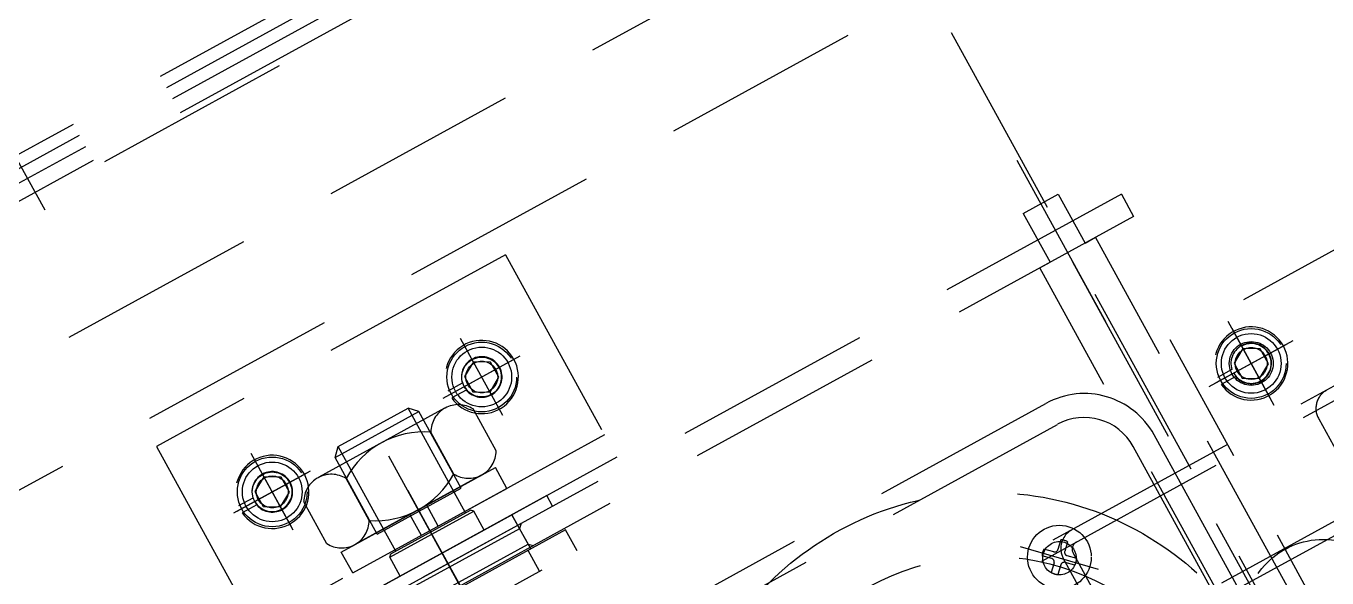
# Model space of a CAD drawing. Header units: millimetres. Extents: x 75184266 to 76346726, y -35850126 to -33679385.
# Drawn here: x 75327836.3 to 75327999.7, y -34896430.3 to -34896360.9 of the extents above; entities that cross this region are included whole.
import ezdxf

# ---------------------------------------------------------------- set-up
doc = ezdxf.new("R2010")
doc.units = ezdxf.units.MM
doc.header["$LTSCALE"] = 50
doc.header["$MEASUREMENT"] = 0
doc.linetypes.add('XR-지하3층$0$생활체육시설(최종)$0$HIDDENX2', pattern=[0.75, 0.5, -0.25])
doc.layers.add('건축', color=8, linetype='CONTINUOUS', plot=False)

msp = doc.modelspace()

# ---------------------------------------------------------------- linework, layer by layer
at = {"layer": '건축', "linetype": 'XR-지하3층$0$생활체육시설(최종)$0$HIDDENX2'}
for p, q in [((75328236.73, -34896156.74, 0), (75327764.85, -34896415.76, 0)), ((75328237.5, -34896158.14, 0), (75327765.62, -34896417.17, 0)), ((75328237.5, -34896158.14, 0), (75327765.62, -34896417.17, 0)), ((75328238.27, -34896159.54, 0), (75327766.39, -34896418.57, 0)), ((75328238.27, -34896159.54, 0), (75327766.39, -34896418.57, 0)), ((75328239.24, -34896161.3, 0), (75327767.35, -34896420.32, 0)), ((75327776.02, -34896436.1, 0), (75328247.9, -34896177.07, 0)), ((75327930.98, -34896446.17, 0), (75328260.28, -34896265.42, 0)), ((75327999.6, -34896293.75, 0), (75327771.25, -34896419.1, 0)), ((75327786.16, -34896446.27, 0), (75327945.27, -34896358.94, 0)), ((75328036.75, -34896515.2, 0), (75327952.06, -34896360.91, 0)), ((75328043.97, -34896365.22, 0), (75327979.98, -34896400.35, 0)), ((75327834.36, -34896376.13, 0), (75327838.69, -34896384.02, 0)), ((75327971.93, -34896398.15, 0), (75327960.76, -34896377.81, 0)), ((75328051.19, -34896378.37, 0), (75327987.19, -34896413.49, 0)), ((75327997.84, -34896445.36, 0), (75327961.87, -34896379.83, 0)), ((75327973.86, -34896382.03, 0), (75327813.05, -34896470.3, 0)), ((75327961.55, -34896384.45, 0), (75327965.94, -34896382.04, 0)), ((75327965.94, -34896382.04, 0), (75327969.31, -34896388.18, 0)), ((75327973.86, -34896382.03, 0), (75327975.4, -34896384.83, 0)), ((75327975.4, -34896384.83, 0), (75327814.59, -34896473.1, 0)), ((75327961.55, -34896384.45, 0), (75327964.92, -34896390.59, 0)), ((75327969.31, -34896388.18, 0), (75327970.62, -34896387.46, 0)), ((75327996.7, -34896434.97, 0), (75327970.62, -34896387.46, 0)), ((75327896.55, -34896389.67, 0), (75327852.72, -34896413.73, 0)), ((75327896.55, -34896389.67, 0), (75327910.5, -34896415.1, 0)), ((75327963.61, -34896391.31, 0), (75327964.92, -34896390.59, 0)), ((75327989.69, -34896438.82, 0), (75327963.61, -34896391.31, 0)), ((75327993.05, -34896408.57, 0), (75327987.27, -34896398.05, 0)), ((75327896.2, -34896409.83, 0), (75327890.91, -34896400.18, 0)), ((75327987.96, -34896414.9, 0), (75327979.98, -34896400.35, 0)), ((75327992.57, -34896407.69, 0), (75327987.75, -34896398.93, 0)), ((75327895.96, -34896409.39, 0), (75327891.15, -34896400.62, 0)), ((75327895.96, -34896409.39, 0), (75327891.15, -34896400.62, 0)), ((75327984.9, -34896406.2, 0), (75327995.42, -34896400.42, 0)), ((75327985.78, -34896405.72, 0), (75327994.54, -34896400.91, 0)), ((75327989.12, -34896401.41, 0), (75327988, -34896403.26, 0)), ((75327991.28, -34896401.46, 0), (75327989.12, -34896401.41, 0)), ((75327992.32, -34896403.36, 0), (75327991.28, -34896401.46, 0)), ((75327888.73, -34896407.65, 0), (75327898.38, -34896402.36, 0)), ((75327889.17, -34896407.41, 0), (75327897.94, -34896402.6, 0)), ((75327889.17, -34896407.41, 0), (75327897.94, -34896402.6, 0)), ((75327892.51, -34896403.11, 0), (75327891.39, -34896404.96, 0)), ((75327894.68, -34896403.15, 0), (75327892.51, -34896403.11, 0)), ((75327895.72, -34896405.05, 0), (75327894.68, -34896403.15, 0)), ((75327988, -34896403.26, 0), (75327989.04, -34896405.16, 0)), ((75327991.2, -34896405.21, 0), (75327992.32, -34896403.36, 0)), ((75327891.39, -34896404.96, 0), (75327892.43, -34896406.86, 0)), ((75327894.6, -34896406.9, 0), (75327895.72, -34896405.05, 0)), ((75327987.73, -34896404.08, 0), (75327985.91, -34896405.07, 0)), ((75327988.21, -34896404.95, 0), (75327986.39, -34896405.95, 0)), ((75327989.04, -34896405.16, 0), (75327991.2, -34896405.21, 0)), ((75327891.12, -34896405.77, 0), (75327889.31, -34896406.77, 0)), ((75327891.6, -34896406.65, 0), (75327889.79, -34896407.64, 0)), ((75327892.43, -34896406.86, 0), (75327894.6, -34896406.9, 0)), ((75327910.92, -34896437.68, 0), (75327964.39, -34896408.33, 0)), ((75327888.87, -34896408.94, 0), (75327873.09, -34896417.61, 0)), ((75327875.15, -34896415.11, 0), (75327885.67, -34896409.34, 0)), ((75327875.54, -34896413.75, 0), (75327884.31, -34896408.94, 0)), ((75327893.93, -34896436.86, 0), (75327878.76, -34896409.23, 0)), ((75327890.08, -34896419.46, 0), (75327884.31, -34896408.94, 0)), ((75327885.67, -34896409.34, 0), (75327884.31, -34896408.94, 0)), ((75327890.96, -34896418.98, 0), (75327885.67, -34896409.34, 0)), ((75327895.37, -34896414.28, 0), (75327892.48, -34896409.02, 0)), ((75327912.36, -34896440.31, 0), (75327965.83, -34896410.96, 0)), ((75328004.05, -34896420.1, 0), (75327998.67, -34896410.3, 0)), ((75327908.96, -34896412.29, 0), (75327865.13, -34896436.35, 0)), ((75327890.05, -34896417.2, 0), (75327887.16, -34896411.94, 0)), ((75328007.32, -34896465.75, 0), (75327977.97, -34896412.28, 0)), ((75327852.72, -34896413.73, 0), (75327866.67, -34896439.16, 0)), ((75327869.9, -34896424.26, 0), (75327864.61, -34896414.62, 0)), ((75327869.66, -34896423.82, 0), (75327864.85, -34896415.06, 0)), ((75327869.66, -34896423.82, 0), (75327864.85, -34896415.06, 0)), ((75327875.15, -34896415.11, 0), (75327875.54, -34896413.75, 0)), ((75327881.32, -34896424.27, 0), (75327875.54, -34896413.75, 0)), ((75327987.19, -34896413.49, 0), (75327930.21, -34896444.77, 0)), ((75328004.69, -34896467.2, 0), (75327975.34, -34896413.72, 0)), ((75327910.5, -34896415.1, 0), (75327866.67, -34896439.16, 0)), ((75327880.44, -34896424.75, 0), (75327875.15, -34896415.11, 0)), ((75327875.93, -34896427, 0), (75327895.28, -34896416.38, 0)), ((75327896.72, -34896419.01, 0), (75327895.28, -34896416.38, 0)), ((75327862.44, -34896422.09, 0), (75327872.08, -34896416.79, 0)), ((75327862.87, -34896421.85, 0), (75327871.64, -34896417.04, 0)), ((75327862.87, -34896421.85, 0), (75327871.64, -34896417.04, 0)), ((75327866.22, -34896417.54, 0), (75327865.09, -34896419.39, 0)), ((75327868.38, -34896417.59, 0), (75327866.22, -34896417.54, 0)), ((75327869.42, -34896419.49, 0), (75327868.38, -34896417.59, 0)), ((75327879.42, -34896423.03, 0), (75327876.54, -34896417.77, 0)), ((75327893.49, -34896417.36, 0), (75327877.71, -34896426.02, 0)), ((75327865.09, -34896419.39, 0), (75327866.13, -34896421.29, 0)), ((75327868.3, -34896421.34, 0), (75327869.42, -34896419.49, 0)), ((75327901.74, -34896419.91, 0), (75327875.44, -34896434.34, 0)), ((75327877.37, -34896429.63, 0), (75327896.72, -34896419.01, 0)), ((75327880.44, -34896424.75, 0), (75327890.96, -34896418.98, 0)), ((75327891.35, -34896432.16, 0), (75327884.31, -34896419.33, 0)), ((75327895.66, -34896440.01, 0), (75327884.5, -34896419.67, 0)), ((75327891.53, -34896422.09, 0), (75327890.08, -34896419.46, 0)), ((75327902.46, -34896421.22, 0), (75327901.74, -34896419.91, 0)), ((75328008.36, -34896418.88, 0), (75327974.6, -34896437.41, 0)), ((75327864.82, -34896420.21, 0), (75327863.01, -34896421.2, 0)), ((75327865.31, -34896421.08, 0), (75327863.49, -34896422.08, 0)), ((75327866.13, -34896421.29, 0), (75327868.3, -34896421.34, 0)), ((75327874.11, -34896425.95, 0), (75327871.22, -34896420.69, 0)), ((75327876.16, -34896435.66, 0), (75327902.46, -34896421.22, 0)), ((75327888.1, -34896423.74, 0), (75327886.66, -34896421.11, 0)), ((75328009.13, -34896420.28, 0), (75327975.54, -34896438.71, 0)), ((75327879.82, -34896431.94, 0), (75327897.35, -34896422.31, 0)), ((75327882.03, -34896427.65, 0), (75327892.55, -34896421.87, 0)), ((75327882.15, -34896427.24, 0), (75327892.14, -34896421.75, 0)), ((75327885.99, -34896424.9, 0), (75327884.55, -34896422.27, 0)), ((75327885.83, -34896422.1, 0), (75327892.17, -34896433.65, 0)), ((75327892.55, -34896421.87, 0), (75327892.14, -34896421.75, 0)), ((75327893.85, -34896424.24, 0), (75327892.55, -34896421.87, 0)), ((75327897.35, -34896422.31, 0), (75327898.07, -34896423.63, 0)), ((75327899.71, -34896426.61, 0), (75327897.35, -34896422.31, 0)), ((75327904.09, -34896424.2, 0), (75327877.8, -34896438.64, 0)), ((75327898.32, -34896424.07, 0), (75327880.78, -34896433.69, 0)), ((75327882.76, -34896426.9, 0), (75327881.32, -34896424.27, 0)), ((75327898.51, -34896423.39, 0), (75327898.32, -34896424.07, 0)), ((75327898.32, -34896424.07, 0), (75327899.37, -34896426, 0)), ((75327905.54, -34896426.83, 0), (75327904.09, -34896424.2, 0)), ((75328005.48, -34896446.81, 0), (75327992.97, -34896424.01, 0)), ((75327881.84, -34896435.62, 0), (75327899.37, -34896426, 0)), ((75327899.37, -34896426, 0), (75327900.05, -34896426.19, 0)), ((75327970.99, -34896429.21, 0), (75327961.19, -34896426.36, 0)), ((75327966.26, -34896425.45, 0), (75327965.9, -34896426.67, 0)), ((75327967.1, -34896425.7, 0), (75327966.75, -34896426.92, 0)), ((75327877.37, -34896429.63, 0), (75327875.93, -34896427, 0)), ((75327879.24, -34896441.27, 0), (75327905.54, -34896426.83, 0)), ((75327882.03, -34896427.65, 0), (75327882.15, -34896427.24, 0)), ((75327883.33, -34896430.01, 0), (75327882.03, -34896427.65, 0)), ((75327900.83, -34896429.42, 0), (75327899.39, -34896426.79, 0)), ((75327965.12, -34896427.81, 0), (75327963.9, -34896427.46, 0)), ((75327965.36, -34896426.97, 0), (75327964.14, -34896426.62, 0)), ((75327972.01, -34896437.69, 0), (75327966.57, -34896427.78, 0)), ((75327968.27, -34896427.82, 0), (75327967.04, -34896427.46, 0)), ((75327973.24, -34896437.01, 0), (75327967.8, -34896427.11, 0)), ((75327965.41, -34896428.36, 0), (75327965.06, -34896429.58, 0)), ((75327966.26, -34896428.6, 0), (75327965.9, -34896429.82, 0)), ((75327968.02, -34896428.66, 0), (75327966.8, -34896428.3, 0))]:
    msp.add_line(p, q, dxfattribs=at)
for centre, radius in [((75327990.16, -34896403.31, 0), 4.38), ((75327990.16, -34896403.31, 0), 3.75), ((75327893.56, -34896405.01, 0), 4.38), ((75327893.56, -34896405.01, 0), 3.75), ((75327990.16, -34896403.31, 0), 2.75), ((75327990.16, -34896403.31, 0), 2), ((75327893.56, -34896405.01, 0), 2.5), ((75327893.56, -34896405.01, 0), 2), ((75327893.56, -34896405.01, 0), 2), ((75327867.26, -34896419.44, 0), 4.38), ((75327867.26, -34896419.44, 0), 3.75), ((75327867.26, -34896419.44, 0), 2.5), ((75327867.26, -34896419.44, 0), 2), ((75327867.26, -34896419.44, 0), 2), ((75327957.14, -34896458.51, 0), 39), ((75327966.08, -34896427.64, 0), 4), ((75327966.09, -34896427.78, 0), 2.1), ((75327999.22, -34896435.41, 0), 10), ((75327957.14, -34896458.51, 0), 31)]:
    msp.add_circle(centre, radius, dxfattribs=at)
for centre, radius, start, end in [((75327990.16, -34896403.31, 0), 4.6, 215.0036, 202.5233), ((75327893.56, -34896405.01, 0), 4.6, 215.0036, 202.5233), ((75327990.16, -34896403.31, 0), 2.55, 220.0712, 197.4557), ((75327990.16, -34896403.31, 0), 2.5, 208.7634, 118.7634), ((75327893.56, -34896405.01, 0), 2.55, 220.0712, 197.4557), ((75327893.56, -34896405.01, 0), 2.5, 208.7634, 118.7634), ((75327893.56, -34896405.01, 0), 2.5, 208.7634, 118.7634), ((75328000.88, -34896408.95, 0), 2.6, 118.7634, 211.4225), ((75327890.62, -34896411.93, 0), 3.45, 57.3558, 180.171), ((75327969.2, -34896417.09, 0), 10, 28.7634, 118.7634), ((75327969.2, -34896417.09, 0), 7, 28.7634, 118.7634), ((75327886.33, -34896423.01, 0), 11.11, 85.6887, 151.8382), ((75327867.26, -34896419.44, 0), 4.6, 215.0036, 202.5233), ((75327891.91, -34896414.29, 0), 3.45, 237.3558, 0.171), ((75327867.26, -34896419.44, 0), 2.55, 220.0712, 197.4557), ((75327867.26, -34896419.44, 0), 2.5, 208.7634, 118.7634), ((75327867.26, -34896419.44, 0), 2.5, 208.7634, 118.7634), ((75327874.67, -34896420.68, 0), 3.45, 57.3558, 180.171), ((75327880.26, -34896411.95, 0), 11.11, 265.6887, 331.8382), ((75327875.97, -34896423.04, 0), 3.45, 237.3558, 0.171), ((75327968.85, -34896426.53, 0), 2.6, 118.7634, 186.1436), ((75327966.08, -34896427.64, 0), 2.19, 62.2265, 85.3004), ((75327968.68, -34896426.63, 0), 1, 118.7634, 208.7634), ((75327966.08, -34896427.64, 0), 2.19, 152.2265, 175.3004), ((75327964.99, -34896428.23, 0), 0.438, 343.7634, 73.7634), ((75327965.48, -34896426.55, 0), 0.438, 253.7634, 343.7634), ((75327968.85, -34896426.53, 0), 2.6, 186.1436, 208.7634), ((75327967.17, -34896427.04, 0), 0.438, 163.7634, 253.7634), ((75327966.08, -34896427.64, 0), 2.19, 332.2265, 355.3004), ((75327966.08, -34896427.64, 0), 2.19, 242.2265, 265.3004), ((75327966.68, -34896428.72, 0), 0.438, 73.7634, 163.7634)]:
    msp.add_arc(centre, radius, start, end, dxfattribs=at)

doc.saveas('drawing.dxf')
